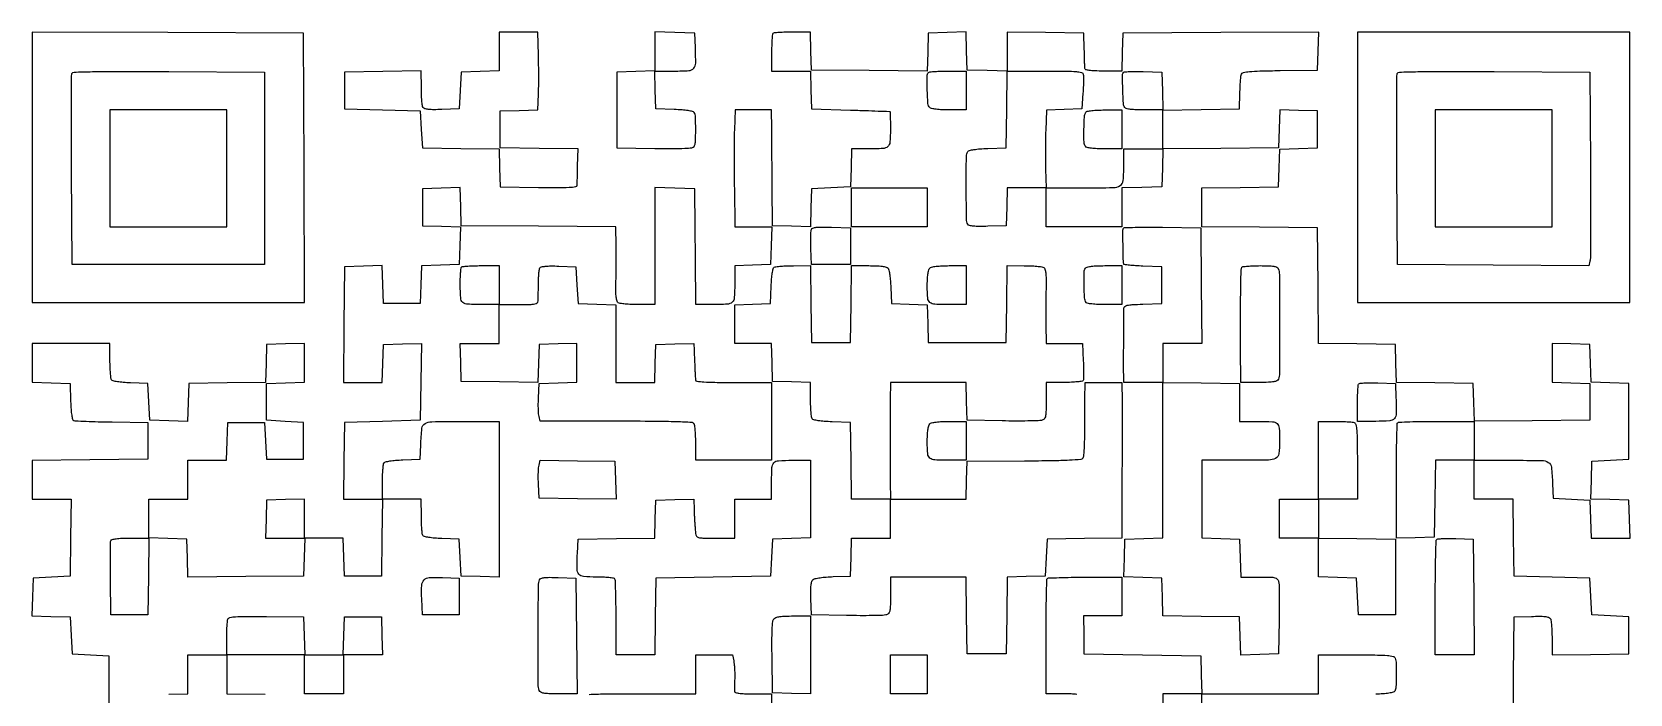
# Model space of a CAD drawing. Extents: x 156 to 936, y 100 to 969.
# Drawn here: x 156 to 936, y 646 to 969 of the extents above; entities that cross this region are included whole.
import ezdxf

# ---------------------------------------------------------------- set-up
doc = ezdxf.new("R2010")
doc.units = 0

msp = doc.modelspace()

# ---------------------------------------------------------------- linework, layer by layer
for points in [[(878.968853, 627), (879.234427, 655.25), (879.5, 683.5), (887.914347, 683.793098, -0.008519), (891.914541, 683.864234, -0.027159), (894.5815, 683.721251, -0.039341), (896.340297, 683.389362, -0.187221), (897.149034, 682.793098, -0.110486), (897.472488, 681.893757, -0.009508), (897.732898, 679.449928, -0.012178), (897.918961, 676.490502, -0.009146), (897.984687, 673.227935), (898, 664.955869), (916.75, 665.227935), (935.5, 665.5), (935.5, 674.5), (935.5, 683.5), (926.5, 684), (917.5, 684.5), (917, 693.5), (916.5, 702.5), (898, 703), (879.5, 703.5), (879.227935, 722.25), (878.955869, 741), (869.477935, 741), (860, 741), (860, 750.5), (860, 760), (878.480948, 760, -0.003686), (892.936052, 759.893432, -0.128759), (896.172966, 758.994614, -0.240039), (897.682974, 756.652575, -0.016298), (898.245668, 748.5), (898.5, 741.5), (907.5, 741), (916.5, 740.5), (916.787526, 731.25), (917.075052, 722), (926.575052, 722), (936.075052, 722), (935.787526, 731.25), (935.5, 740.5), (926.212977, 740.788016), (916.925954, 741.076031), (917.212977, 750.288016), (917.5, 759.5), (926.5, 760), (935.5, 760.5), (935.5, 779), (935.5, 797.5), (926.287036, 797.787036), (917.074071, 798.074071), (916.787036, 807.287036), (916.5, 816.5), (907.25, 816.787526), (898, 817.075052), (898, 807.575052), (898, 798.075052), (907.25, 797.787526), (916.5, 797.5), (916.5, 788.5), (916.5, 779.5), (888.287296, 779.267389), (860.074591, 779.034778), (859.787296, 788.267389), (859.5, 797.5), (840.787236, 797.771928), (822.074471, 798.043857), (821.787236, 807.271928), (821.5, 816.5), (802.765536, 816.772008), (784.031072, 817.044016), (783.765536, 845.272008), (783.5, 873.5), (755.25, 873.765573), (727, 874.031147), (727, 883.493508), (727, 892.955869), (745.75, 893.227935), (764.5, 893.5), (764.787036, 902.712964), (765.074071, 911.925929), (774.287036, 912.212964), (783.5, 912.5), (783.5, 921.5), (783.5, 930.5), (774.288016, 930.787023), (765.076031, 931.074046), (764.788016, 921.787023), (764.5, 912.5), (736.25, 912.234427), (708, 911.968853), (708, 921.462361), (708, 930.955869), (726.75, 931.227935), (745.5, 931.5), (745.631415, 939.219782, -0.006586), (745.724033, 942.286249, -0.008354), (745.894157, 945.114708, -0.006788), (746.107774, 947.472372, -0.065713), (746.341315, 948.447068, -0.254134), (747.307723, 949.272122, -0.028722), (750.254911, 949.72206, -0.01706), (755.3121, 950.025616, -0.002732), (765.209899, 950.227286), (783.5, 950.5), (783.787654, 959.75972), (784.075309, 969.01944), (736.287654, 968.75972), (688.5, 968.5), (688.212474, 959.25), (687.924948, 950), (678.962474, 950, -0.007409), (674.723914, 950.062814, -0.026911), (672.039886, 950.287306, -0.040784), (670.383699, 950.655535, -0.30952), (669.912575, 951.25, -0.010039), (669.871136, 952.082278, -0.000662), (669.803074, 954.482813, -0.000959), (669.73122, 957.344675, -0.000716), (669.662575, 960.5), (669.5, 968.5), (650.75, 968.772065), (632, 969.044131), (632, 959.485853), (632, 949.927576), (622.25, 950.213788), (612.5, 950.5), (612.211984, 959.787023), (611.923969, 969.074046), (602.711984, 968.787023), (593.5, 968.5), (593.212269, 959.234491), (592.924538, 949.968982), (564.712269, 950.234491), (536.5, 950.5), (536.212474, 959.75), (535.924948, 969), (527.129141, 969, 0.007069), (523.710337, 968.951665, 0.010516), (520.721268, 968.804167, 0.005912), (518.231776, 968.599163, 0.174595), (517.666667, 968.333333, 0.174709), (517.400808, 967.76784, 0.005871), (517.195833, 965.267708, 0.010477), (517.048334, 962.266524, 0.007039), (517, 958.833333), (517, 950), (526.462474, 950), (535.924948, 950), (536.212474, 940.75), (536.5, 931.5), (555.5, 930.944016, -0.000919), (562.802625, 930.716886, -0.001503), (568.992188, 930.49436, -0.000154), (574.521939, 930.277205, -0.15636), (574.75, 930.194016, -0.222997), (574.851677, 929.994843, -0.001022), (574.926563, 927.591545, -0.004489), (574.981982, 924.83856, -0.002788), (575, 921.606989, -0.016472), (574.790473, 915.248588, -0.199849), (573.728098, 913.10638, -0.169415), (571.374456, 912.165568, -0.011157), (563.955738, 912), (556.075052, 912), (555.787526, 902.75), (555.5, 893.5), (546, 893), (536.5, 892.5), (536.211984, 883.212977), (535.923969, 873.925954), (526.711984, 874.212977), (517.5, 874.5), (517.317402, 893.5, -0.000099), (517.242551, 901.452664, -0.000091), (517.168643, 909.635938, -0.000091), (517.105361, 916.936738, -0.0003), (517.067402, 921.75), (517, 931), (508.06862, 931), (499.13724, 931), (498.81862, 921.25, 0.006109), (498.716298, 916.247148, 0.001988), (498.684836, 908.85625, 0.001981), (498.715066, 900.643566, 0.00223), (498.810611, 892.75), (499.121221, 874), (508.098136, 874), (517.075052, 874), (516.787526, 864.75), (516.5, 855.5), (507.75, 855.211067), (499, 854.922134), (499, 846.068056, -0.014894), (498.799592, 839.341584, -0.19588), (497.745608, 837.139643, -0.17474), (495.397567, 836.170301, -0.011383), (487.918213, 836), (480, 836), (479.942909, 845.25, 0.000514), (479.908256, 850.06326, 0.000156), (479.845921, 857.364062, 0.000156), (479.77095, 865.547336, 0.00017), (479.692909, 873.5), (479.5, 892.5), (469.75, 892.786212), (460, 893.072424), (460, 864.536212), (460, 836), (451.75, 836.015313, -0.00947), (448.492707, 836.083063, -0.012511), (445.53057, 836.275149, -0.00995), (443.085243, 836.544424, -0.109274), (442.162577, 836.87836, -0.18441), (441.532918, 837.722065, -0.039647), (441.169131, 839.543279, -0.026717), (440.988785, 842.336308, -0.00795), (441.009484, 846.613047, 0.002535), (441.073257, 850.682755, 0.001444), (441.1112, 855.603113, 0.001442), (441.120809, 860.556818, 0.002386), (441.096907, 864.737975), (441, 873.97595), (403.25, 874.237975), (365.5, 874.5), (365.211984, 883.787023), (364.923969, 893.074046), (355.711984, 892.787023), (346.5, 892.5), (346.5, 883.5), (346.5, 874.5), (355.787023, 874.211984), (365.074046, 873.923969), (364.787023, 864.711984), (364.5, 855.5), (355.287036, 855.212964), (346.074071, 854.925929), (345.787036, 845.712964), (345.5, 836.5), (336.5, 836.5), (327.5, 836.5), (327.211984, 845.787023), (326.923969, 855.074046), (317.711984, 854.787023), (308.5, 854.5), (308.234427, 826.25), (307.968853, 798), (317.446901, 798), (326.924948, 798), (327.212474, 807.25), (327.5, 816.5), (336.772204, 816.78782), (346.044409, 817.075639), (345.772204, 798.28782), (345.5, 779.5), (327, 779), (308.5, 778.5), (308.227935, 759.75), (307.955869, 741), (317.5, 741), (327.044131, 741), (326.772065, 722.25), (326.5, 703.5), (317.5, 703.5), (308.5, 703.5), (308.212474, 712.75), (307.924948, 722), (298.462474, 722), (289, 722), (289, 731.537526), (289, 741.075052), (279.75, 740.787526), (270.5, 740.5), (270.212474, 731.25), (269.924948, 722), (279.5, 722), (289.075052, 722), (288.787526, 712.75), (288.5, 703.5), (260.287731, 703.234491), (232.075462, 702.968982), (231.787731, 712.234491), (231.5, 721.5), (222.25, 721.787526), (213, 722.075052), (213, 731.537526), (213, 741), (222.5, 741), (232, 741), (232, 750.5), (232, 760), (241.462474, 760), (250.924948, 760), (251.212474, 769.25), (251.5, 778.5), (260.5, 778.5), (269.5, 778.5), (270, 769.5), (270.5, 760.5), (279.5, 760.5), (288.5, 760.5), (288.5, 769.5), (288.5, 778.5), (279.5, 779), (270.5, 779.5), (270.5, 788.5), (270.5, 797.5), (279.75, 797.787526), (289, 798.075052), (289, 807.575052), (289, 817.075052), (279.75, 816.787526), (270.5, 816.5), (270.212764, 807.271928), (269.925529, 798.043857), (251.212764, 797.771928), (232.5, 797.5), (232.211984, 788.212977), (231.923969, 778.925954), (222.711984, 779.212977), (213.5, 779.5), (213, 788.5), (212.5, 797.5), (204.031844, 797.793967, -0.010674), (200.460658, 797.994333, -0.020911), (197.63313, 798.333008, -0.02067), (195.533237, 798.763838, -0.192561), (194.797157, 799.293967, -0.112667), (194.494381, 800.145071, -0.008725), (194.251296, 802.569165, -0.011582), (194.077072, 805.502124, -0.008579), (194.015313, 808.75), (194, 817), (175, 817), (156, 817), (156, 807.537526), (156, 798.075052), (165.25, 797.787526), (174.5, 797.5), (174.789612, 788.703415, 0.009092), (174.989793, 784.788974, 0.023653), (175.317872, 781.987394, 0.027582), (175.746466, 780.061932, 0.236839), (176.323085, 779.429515, 0.080844), (177.273815, 779.231768, 0.001539), (182.332354, 779.025995, 0.003696), (188.249913, 778.847322, 0.002462), (195.033473, 778.7261), (212.5, 778.5), (212.5, 769.5), (212.5, 760.5), (184.25, 760.234427), (156, 759.968853), (156, 750.484427), (156, 741), (165.522065, 741), (175.044131, 741), (174.772065, 722.25), (174.5, 703.5), (165.5, 703), (156.5, 702.5), (156.212977, 693.288016), (155.925954, 684.076031), (165.212977, 683.788016), (174.5, 683.5), (175, 674.5), (175.5, 665.5), (184.5, 665), (193.5, 664.5), (193.5, 646), (193.5, 627.5)], [(665.983238, 645.689017, 0.024001), (663.22901, 645.92738, 0.009585), (659.440983, 646), (651, 646), (651, 673.833333, -0.002112), (651.04527, 684.549023, -0.003405), (651.184535, 693.67516, -0.000659), (651.372183, 701.697748, -0.1925), (651.628205, 702.294872, -0.188529), (652.209419, 702.549364, -0.001522), (657.321715, 702.738542, -0.005199), (663.232176, 702.877738, -0.003287), (670.128205, 702.923077), (688, 702.923077), (688, 693.461538), (688, 684), (678.645592, 684), (669.291184, 684), (669.395592, 674.75), (669.5, 665.5), (698, 665), (726.5, 664.5), (726.787526, 655.25), (727.075052, 646), (755.537526, 646), (784, 646), (784, 655.5), (784, 665), (802.393011, 665, -0.002472), (812.723448, 664.948927, -0.018295), (817.640441, 664.72025, -0.036273), (820.393178, 664.288503, -0.24904), (821.393011, 663.418213, -0.084327), (821.913249, 660.827218, -0.010423), (821.965583, 655.045558, -0.008313), (821.798943, 649.183397, -0.131024), (821.202843, 647.293967, -0.192561), (820.466763, 646.763838, -0.02067), (818.36687, 646.333008, -0.020911), (815.539342, 645.994333, -0.010674), (811.968156, 645.793967)], [(222.75, 645.787526), (232, 646.075052), (232, 655.537526), (232, 665), (241.5, 665), (251, 665), (251, 672.918213, -0.006974), (251.043893, 676.064816, -0.008832), (251.176343, 678.969993, -0.007223), (251.364807, 681.391628, -0.068681), (251.600317, 682.400827, -0.251284), (252.588984, 683.254085, -0.0372), (255.288482, 683.64904, -0.018475), (260.125686, 683.813389, -0.002458), (270.350317, 683.732614), (288.5, 683.5), (288.787526, 674.25), (289.075052, 665), (298.5, 665), (307.924948, 665), (308.212474, 674.25), (308.5, 683.5), (317.5, 683.5), (326.5, 683.5), (326.787526, 674.25), (327.075052, 665), (317.537526, 665), (308, 665), (308, 655.5), (308, 646), (298.5, 646), (289, 646), (289, 655.5), (289, 665), (270, 665), (251, 665), (251, 655.522065), (251, 646.044131), (269.75, 645.772065)], [(427.944071, 645.730728, -0.012172), (435.304032, 645.952681, -0.001451), (451.606989, 646), (480, 646), (480, 655.5), (480, 665), (488.920545, 665), (497.841089, 665), (498.494257, 662.026149, -0.028645), (498.735063, 660.523755, -0.010457), (498.90886, 658.375998, -0.010328), (499.001436, 656.014211, -0.012161), (498.988458, 653.776149, 0.002129), (498.933832, 651.664381, 0.002577), (498.901232, 649.682681, 0.002184), (498.889678, 648.014714, 0.017666), (498.914746, 647.25, 0.310068), (499.385314, 646.655347, 0.040766), (501.043051, 646.287182, 0.026882), (503.730757, 646.062764, 0.007388), (507.977935, 646), (516.955869, 646), (517.227935, 627.25)]]:
    msp.add_lwpolyline(points, format="xyb")
for points in [[(156, 903.007138), (156, 837), (222.50719, 837), (289.014379, 837), (288.75719, 902.75), (288.5, 968.5), (222.25, 968.757138), (156, 969.014276)], [(803, 903), (803, 837), (869.5, 837), (936, 837), (936, 903), (936, 969), (869.5, 969), (803, 969)], [(194, 902.5), (194, 874), (222.5, 874), (251, 874), (251, 902.5), (251, 931), (222.5, 931), (194, 931)], [(841, 902.5), (841, 874), (869.5, 874), (898, 874), (898, 902.5), (898, 931), (869.5, 931), (841, 931)], [(593, 883.5), (593, 874), (574.5, 874), (556, 874), (556, 883.5), (556, 893), (574.5, 893), (593, 893)], [(593, 655.5), (593, 646), (584, 646), (575, 646), (575, 655.5), (575, 665), (584, 665), (593, 665)]]:
    msp.add_lwpolyline(points, close=True)
for points in [[(384, 959.537526), (384, 950.075052), (374.75, 949.787526), (365.5, 949.5), (365, 940.5), (364.5, 931.5), (356.085653, 931.206902, -0.008519), (352.085459, 931.135766, -0.027159), (349.4185, 931.278749, -0.039341), (347.659703, 931.610638, -0.187221), (346.850966, 932.206902, -0.110486), (346.527512, 933.106243, -0.009508), (346.267102, 935.550072, -0.012178), (346.081039, 938.509498, -0.009146), (346.015313, 941.772065), (346, 950.044131), (327.25, 949.772065), (308.5, 949.5), (308.5, 940.5), (308.5, 931.5), (327, 931), (345.5, 930.5), (346, 921.5), (346.5, 912.5), (365.212764, 912.228072), (383.925529, 911.956143), (384.212764, 902.728072), (384.5, 893.5), (403.25, 893.227935, 0.002816), (412.781155, 893.14333, 0.014081), (418.122589, 893.276443, 0.016656), (421.45, 893.564595, 0.363177), (422.073406, 894.227935, 0.007357), (422.109851, 895.076392, 0.000477), (422.177123, 897.543335, 0.000695), (422.250413, 900.483782, 0.000518), (422.323406, 903.728098), (422.5, 911.956197), (403.5, 912.228098), (384.5, 912.5), (384.5, 921.5), (384.5, 930.5), (393.708601, 930.786978), (402.917203, 931.073956), (403.208601, 938.786978, 0.00679), (403.299164, 942.531307, 0.002903), (403.32318, 947.538987, 0.002871), (403.287128, 952.87837, 0.003775), (403.18946, 957.75), (402.878919, 969), (393.43946, 969), (384, 969)], [(460, 959.573738), (460, 950.075052), (450.75, 949.787526), (441.5, 949.5), (441.5, 931), (441.5, 912.5), (459.926619, 912.226758, 0.003139), (469.125155, 912.14811, 0.013555), (474.589823, 912.283854, 0.01557), (478.126519, 912.578359, 0.226527), (479.161306, 913.226758, 0.132022), (479.817676, 915.326397, 0.009503), (479.949569, 921.472852, 0.009446), (479.848455, 927.622563, 0.13349), (479.201688, 929.707902, 0.195149), (478.447011, 930.24575, 0.020215), (476.262875, 930.673305, 0.020298), (473.292364, 931.008289, 0.009786), (469.467001, 931.207902), (460.5, 931.5), (460.212474, 940.75), (459.924948, 950), (469.443422, 950, 0.014946), (476.627699, 950.214802, 0.197184), (478.972481, 951.345011, 0.183239), (479.938215, 953.836261, 0.012613), (479.800912, 961.520917), (479.5, 968.5), (469.75, 968.786212), (460, 969.072424)], [(269.5, 902.5), (269.5, 855.5), (222.5, 855.5), (175.5, 855.5), (175.239372, 901.5, -0.000997), (175.174287, 919.225103, -0.001596), (175.197198, 934.357597, -0.000282), (175.267665, 947.72814, -0.090314), (175.461789, 948.759906, -0.301449), (176.45055, 949.464468, -0.003096), (185.402033, 949.70934, -0.005599), (198.68089, 949.841585, -0.001079), (222.722417, 949.759906), (269.5, 949.5)], [(612, 940.5), (612, 931), (603.7, 931, -0.011084), (600.171507, 931.07823, -0.020332), (597.306878, 931.322289, -0.021091), (595.139671, 931.689458, -0.144849), (594.2, 932.2, -0.181061), (593.346542, 934.07497, -0.00945), (593.010122, 940.795405, -0.009016), (592.921758, 947.54747, -0.197627), (593.666667, 949.333333, -0.174709), (594.23216, 949.599192, -0.005871), (596.732292, 949.804167, -0.010477), (599.733476, 949.951666, -0.007039), (603.166667, 950), (612, 950)], [(669.176676, 948.378534, -0.048737), (669.278351, 947.359253, -0.005281), (669.258149, 944.992491, -0.006438), (669.167817, 942.168339, -0.00515), (669, 939.128534), (668.5, 931.5), (659.815597, 931.212024), (651.131194, 930.924048), (650.815597, 921.038015, 0.00468), (650.715348, 916.593729, 0.002928), (650.677167, 911.389932, 0.002938), (650.699706, 906.263043, 0.005349), (650.787526, 902.075991), (651.075052, 893), (669.420894, 893, 0.004219), (683.772421, 893.121095, 0.131741), (687.154357, 894.089372, 0.243673), (688.675821, 896.560158, 0.018009), (688.986345, 904.75), (689, 912), (698.537526, 912), (708.075052, 912), (707.787526, 902.75), (707.5, 893.5), (697.75, 893.213788), (688, 892.927576), (688, 883.463788), (688, 874), (669.5, 874), (651, 874), (651, 883.5), (651, 893), (641.537526, 893), (632.075052, 893), (631.787526, 883.75), (631.5, 874.5), (622.58457, 874.208654, -0.007874), (618.325344, 874.136581, -0.025891), (615.518036, 874.278743, -0.03736), (613.675579, 874.608404, -0.190691), (612.849883, 875.208654, -0.139881), (612.131341, 877.639691, -0.001994), (612.047967, 892.962164, -0.001983), (612.086505, 908.290129, -0.140838), (612.798312, 910.707902, -0.195149), (613.552989, 911.24575, -0.020215), (615.737125, 911.673305, -0.020298), (618.707636, 912.008289, -0.009786), (622.532999, 912.207902), (631.5, 912.5), (631.772065, 931.25), (632.044131, 950), (650.448741, 950, -0.002301), (661.007064, 949.951401, -0.019292), (665.77097, 949.723583, -0.042915), (668.329912, 949.27868, -0.286488)], [(707.787526, 940.25), (708.075052, 931), (699.096543, 931, -0.008958), (695.11672, 931.071309, -0.021892), (692.19582, 931.30433, -0.024552), (690.133266, 931.663651, -0.201577), (689.372744, 932.205905, -0.124046), (688.797645, 934.02158, -0.005318), (688.464702, 940.77252, -0.005007), (688.270292, 947.561473, -0.135574), (688.712384, 949.286447, -0.247584), (689.192874, 949.591044, -0.006915), (691.723926, 949.757731, -0.012636), (694.784969, 949.839366, -0.008156), (698.331542, 949.786447), (707.5, 949.5)], [(916.777529, 904.5, -0.001169), (916.844214, 887.089041, -0.00181), (916.812248, 872.054912, -0.000538), (916.723164, 858.995066, -0.057675), (916.505999, 857.240125), (915.956939, 854.980251), (869.22847, 855.240125), (822.5, 855.5), (822.239372, 901.5, -0.000997), (822.174287, 919.225103, -0.001596), (822.197198, 934.357597, -0.000282), (822.267665, 947.72814, -0.090314), (822.461789, 948.759906, -0.301449), (823.45055, 949.464468, -0.003096), (832.402033, 949.70934, -0.005599), (845.68089, 949.841585, -0.001079), (869.722417, 949.759906), (916.5, 949.5)], [(688, 921.5), (688, 912), (679.622445, 912, -0.010156), (675.907553, 912.075462, -0.022974), (673.106217, 912.318558, -0.026877), (671.094701, 912.697583, -0.160889), (670.202951, 913.255459, -0.169349), (669.512562, 915.105276, -0.00928), (669.492838, 921.396461, -0.010937), (669.724709, 927.610468, -0.124234), (670.460248, 929.935679, -0.21347), (671.103814, 930.372758, -0.014882), (673.319228, 930.698996, -0.018286), (676.159872, 930.926382, -0.010828), (679.559017, 931), (688, 931)], [(555.5, 864.5), (555.5, 855.5), (546, 855.5), (536.5, 855.5), (536.205027, 863.411609, -0.00675), (536.130612, 866.542108, -0.00884), (536.151823, 869.403425, -0.006817), (536.244157, 871.786543, -0.078674), (536.438128, 872.699359, -0.226742), (537.142535, 873.366783, -0.050502), (538.808733, 873.724677, -0.028831), (541.565901, 873.870994, -0.006604), (546.233101, 873.787749), (555.5, 873.5)], [(726.732692, 845.25), (726.965385, 817), (717.482692, 817), (708, 817), (708, 807.522065), (708, 798.044131), (726.75, 797.772065), (745.5, 797.5), (745.5, 788.24855), (745.5, 778.997101), (754.643011, 778.99855, -0.012653), (761.517674, 778.825636, -0.174679), (763.77851, 777.879558, -0.193418), (764.79883, 775.748254, -0.016094), (765, 769.5, -0.028723), (764.634279, 763.138828, -0.256607), (763.070165, 760.935046, -0.109502), (759.576702, 760.105813, -0.00373), (745.393011, 760), (727, 760), (727, 741.037526), (727, 722.075052), (736.25, 721.787526), (745.5, 721.5), (745.787526, 712.25), (746.075052, 703), (755.018474, 703, -0.004756), (760.557649, 702.947314, -0.053446), (762.737505, 702.671603, -0.153964), (763.856882, 702.003453, -0.121969), (764.516463, 700.75, -0.053901), (764.724981, 699.202744, -0.002978), (764.824256, 694.314063, -0.004581), (764.854498, 688.484344, -0.003332), (764.785515, 682), (764.5, 665.5), (755.288016, 665.212977), (746.076031, 664.925954), (745.788016, 674.212977), (745.5, 683.5), (726.787236, 683.771928), (708.074471, 684.043857), (707.787236, 693.271928), (707.5, 702.5), (698.212977, 702.788016), (688.925954, 703.076031), (689.212977, 712.288016), (689.5, 721.5), (698.75, 721.787526), (708, 722.075052), (708, 760.037526), (708, 798), (698.5, 798), (689, 798), (688.903778, 801.25, -0.007615), (688.858029, 804.43407, -0.000378), (688.87498, 814.900481, -0.000688), (688.915242, 825.633511, -0.001333), (688.982091, 834.212474, -0.231173), (689.434403, 835.114447, -0.11021), (690.642324, 835.67146, -0.040023), (693.077573, 835.996122, -0.005365), (698.25, 836.212474), (707.5, 836.5), (707.5, 845.5), (707.5, 854.5), (698.25, 854.787526, -0.007182), (694.697141, 854.949071, -0.011713), (691.690519, 855.19988, -0.005441), (689.202604, 855.493644, -0.341308), (688.909213, 855.787526, -0.025422), (688.669412, 858.940453, -0.00368), (688.5552, 865.385788, -0.001187), (688.499535, 872.35691, -0.125872), (688.728098, 873.271799, -0.266628), (689.225667, 873.579896, -0.001777), (694.509039, 873.737041, -0.006285), (700.632102, 873.820378, -0.003898), (707.822489, 873.771799), (726.5, 873.5)], [(384, 845.5), (384, 836), (393.5, 836, 0.004796), (398.952881, 836.052302, 0.040495), (401.394451, 836.297595, 0.119679), (402.58691, 836.829114, 0.223566), (403.058604, 837.75, 0.004887), (403.08334, 838.793522, 0.000706), (403.109975, 840.921982, 0.000801), (403.133884, 843.439101, 0.000685), (403.151189, 846.09079, -0.010308), (403.218517, 848.702623, -0.013249), (403.393465, 851.098713, -0.011091), (403.635253, 853.077898, -0.102817), (403.928238, 853.883887, -0.20143), (404.681256, 854.42111, -0.030804), (406.539428, 854.722032, -0.024471), (409.250233, 854.857769, -0.00898), (413.085653, 854.793098), (421.5, 854.5), (422, 845.5), (422.5, 836.5), (431.75, 836.212474), (441, 835.924948), (441, 816.962474), (441, 798), (450.462474, 798), (459.924948, 798), (460.212474, 807.25), (460.5, 816.5), (469.75, 816.787526), (479, 817.075052), (479.151563, 813.787526, -0.00039), (479.22447, 812.178858, -0.00016), (479.320952, 809.996961, -0.000158), (479.423016, 807.655011, -0.000203), (479.515371, 805.5, 0.001515), (479.606613, 803.493999, 0.001802), (479.705275, 801.601562, 0.00156), (479.799224, 800.005938, 0.011649), (479.863808, 799.25, 0.347304), (480.502267, 798.600815, 0.014554), (483.947959, 798.268732, 0.013693), (489.317883, 798.056032, 0.003051), (498.5, 798), (517, 798), (517, 779), (517, 760), (498.5, 760), (480, 760), (479.984687, 768.25, 0.008927), (479.920593, 771.501544, 0.01195), (479.739403, 774.445885, 0.009206), (479.486114, 776.877946, 0.111326), (479.171179, 777.757267, 0.242755), (477.997888, 778.442887, 0.004628), (470.72757, 778.75777, 0.006816), (459.947732, 778.977656, 0.001452), (441.194815, 779.050012), (404.016648, 779.085489), (403.457412, 781.313662, -0.045683), (403.257984, 782.593309, -0.008813), (403.150845, 784.937414, -0.009312), (403.124943, 787.685587, -0.008473), (403.199088, 790.520917), (403.5, 797.5), (412.75, 797.787526), (422, 798.075052), (422, 807.575052), (422, 817.075052), (412.75, 816.787526), (403.5, 816.5), (403.212184, 807.228074), (402.924368, 797.956148), (384.212184, 798.228074), (365.5, 798.5), (365.212474, 807.75), (364.924948, 817), (374.462474, 817), (384, 817), (384, 826.5), (384, 836), (376.081787, 836, -0.010973), (368.645885, 836.163215, -0.166948), (366.282706, 837.092708, -0.201813), (365.213878, 839.212898, -0.017167), (365, 845.440322, -0.007555), (365.048362, 848.640807, -0.011152), (365.195833, 851.446011, -0.006592), (365.401283, 853.774411, -0.17274), (365.666667, 854.333333, -0.174709), (366.23216, 854.599192, -0.005871), (368.732292, 854.804167, -0.010477), (371.733476, 854.951666, -0.007039), (375.166667, 855), (384, 855)], [(536.227935, 836.25), (536.5, 817.5), (546, 817.5), (555.5, 817.5), (555.772065, 836.25), (556.044131, 855), (564.399621, 855, -0.009965), (568.177532, 854.924697, -0.024212), (570.953999, 854.678965, -0.030117), (572.913663, 854.288032, -0.156497), (573.831844, 853.702616, -0.123819), (574.268892, 852.789339, -0.013166), (574.679152, 850.450258, -0.0156), (575.012379, 847.592986, -0.011934), (575.204288, 844.452616), (575.5, 836.5), (584.212982, 836.211607), (592.925964, 835.923214), (593.212982, 826.711607), (593.5, 817.5), (612.5, 817.5), (631.5, 817.5), (631.772065, 836.25), (632.044131, 855), (640.272065, 854.984687, -0.009495), (643.520903, 854.916936, -0.012536), (646.475912, 854.724851, -0.009984), (648.915308, 854.455555, -0.109188), (649.837423, 854.12164, -0.18441), (650.467082, 853.277935, -0.039647), (650.830869, 851.456721, -0.026717), (651.011215, 848.663692, -0.00795), (650.990516, 844.386953, 0.002536), (650.926742, 840.316423, 0.001443), (650.8888, 835.393355, 0.001441), (650.879192, 830.435798, 0.002383), (650.903093, 826.25), (651, 817), (659.926526, 817), (668.853053, 817), (669.176526, 808.476825, -0.004031), (669.276216, 805.140507, -0.005712), (669.307063, 802.17039, -0.003384), (669.287577, 799.674037, -0.078732), (669.166667, 798.976825, -0.280981), (668.699909, 798.588358, -0.010265), (666.313814, 798.286733, -0.016066), (663.360799, 798.070534, -0.010239), (659.916667, 798), (651, 798), (651, 789.019052, -0.004723), (650.947431, 783.453715, -0.05326), (650.67194, 781.266759, -0.153853), (650.003761, 780.144552, -0.122337), (648.75, 779.483876, -0.054093), (647.194714, 779.275104, -0.002845), (642.167188, 779.176222, -0.00446), (636.175971, 779.145932, -0.003227), (629.5, 779.214823), (612.5, 779.5), (612.212474, 788.75), (611.924948, 798), (593.462474, 798), (575, 798), (574.928571, 789.5, 0.000829), (574.901123, 785.430784, 0.000379), (574.878125, 780.11875, 0.000375), (574.862343, 774.524142, 0.000518), (574.857143, 769.5, 0.000518), (574.862343, 764.475858, 0.000375), (574.878125, 758.88125, 0.000379), (574.901123, 753.569216, 0.000829), (574.928571, 749.5), (575, 741), (593.462474, 741), (611.924948, 741), (612.212474, 750.25), (612.5, 759.5), (640.429221, 759.730968, 0.002111), (654.066864, 759.901338, 0.008553), (662.372603, 760.182336, 0.006357), (668.053353, 760.54433, 0.239654), (669.119431, 761.193243, 0.114871), (669.418917, 762.082546, 0.007178), (669.646831, 764.86456, 0.010299), (669.803902, 768.219069, 0.007445), (669.846214, 771.962275, -0.001051), (669.839904, 776.214441, -0.000686), (669.849668, 781.121731, -0.00069), (669.872352, 785.90694, -0.001318), (669.906004, 789.75), (670, 798), (679, 798), (688, 798), (688.065327, 788.75, -0.000911), (688.087835, 784.454106, -0.000484), (688.100863, 779.132812, -0.000482), (688.103677, 773.692963, -0.000748), (688.094565, 769, 0.000214), (688.078691, 763.725728, 0.000077), (688.060489, 756.230064, 0.000077), (688.043077, 748.020771, 0.000091), (688.029238, 740.272559), (688, 722.045117), (669.75, 721.772559), (651.5, 721.5), (651, 712.5), (650.5, 703.5), (641.271928, 703.212764), (632.043857, 702.925529), (631.771928, 684.212764), (631.5, 665.5), (622, 665.5), (612.5, 665.5), (612.227935, 684.25), (611.955869, 703), (593.477935, 703), (575, 703), (575, 694.019052, -0.004723), (574.947431, 688.453715, -0.05326), (574.67194, 686.266759, -0.153853), (574.003761, 685.144552, -0.122337), (572.75, 684.483876, -0.054093), (571.194714, 684.275104, -0.002845), (566.167188, 684.176222, -0.00446), (560.175971, 684.145932, -0.003227), (553.5, 684.214823), (536.5, 684.5), (536.212045, 692.596055, -0.009286), (536.146465, 696.457614, -0.027996), (536.297926, 699.085746, -0.040696), (536.648101, 700.859712, -0.151604), (537.261881, 701.802379, -0.125475), (538.210577, 702.25258, -0.012743), (540.688932, 702.672773, -0.015307), (543.715916, 703.01277, -0.011626), (547.049836, 703.206324), (555.5, 703.5), (555.787526, 712.75), (556.075052, 722), (565.537526, 722), (575, 722), (575, 731.5), (575, 741), (565.522065, 741), (556.044131, 741), (555.772065, 759.75), (555.5, 778.5), (546.532999, 778.792098, -0.009786), (542.707636, 778.991711, -0.020298), (539.737125, 779.326695, -0.020215), (537.552989, 779.75425, -0.195149), (536.798312, 780.292098, -0.112481), (536.495126, 781.143415, -0.008796), (536.251635, 783.557593, -0.011636), (536.07716, 786.478846, -0.00863), (536.015313, 789.712474), (536, 797.924948), (526.75, 798.212474), (517.5, 798.5), (517.212474, 807.75), (516.924948, 817), (507.962474, 817), (499, 817), (499, 826.461067), (499, 835.922134), (507.75, 836.211067), (516.5, 836.5), (516.793967, 844.968156, -0.010674), (516.994333, 848.539342, -0.020911), (517.333008, 851.36687, -0.02067), (517.763838, 853.466763, -0.192561), (518.293967, 854.202843, -0.112587), (519.144588, 854.505599, -0.008757), (521.562684, 854.748704, -0.011606), (524.488515, 854.922926, -0.008601), (527.727935, 854.984687), (535.955869, 855)], [(612, 845.5), (612, 836), (604.081787, 836, -0.01065), (596.689481, 836.157481, -0.159949), (594.309746, 837.052708, -0.206765), (593.227098, 839.102218, -0.019554), (593, 844.906989, -0.012415), (593.08019, 848.136184, -0.021121), (593.327993, 850.825282, -0.021703), (593.698102, 852.888147, -0.142062), (594.2, 853.8, -0.144849), (595.139671, 854.310542, -0.021091), (597.306878, 854.677711, -0.020332), (600.171507, 854.92177, -0.011084), (603.7, 855), (612, 855)], [(688, 845.5), (688, 836), (679.559017, 836, -0.01119), (676.279308, 836.07341, -0.016598), (673.413877, 836.297226, -0.011755), (671.093473, 836.611579, -0.218129), (670.492686, 837.011835, -0.125738), (669.793728, 839.244379, -0.009793), (669.581594, 845.544051, -0.008457), (669.599672, 851.916449, -0.163695), (670.257069, 853.75, -0.166855), (671.122458, 854.30635, -0.027009), (673.117627, 854.68322, -0.023096), (675.906769, 854.925088, -0.01008), (679.622445, 855), (688, 855)], [(764.348402, 853.534463, -0.090902), (764.893794, 850.621734, -0.000703), (764.951236, 826.565084, -0.0007), (764.941148, 802.502336, -0.0914), (764.401298, 799.603383, -0.189303), (763.658231, 798.790547, -0.072369), (762.173355, 798.312371, -0.035124), (759.60325, 798.062701, -0.006656), (754.893011, 798), (746, 798), (745.941569, 814.75, -0.001318), (745.926908, 831.95678, -0.00383), (746.039246, 843.850533, -0.001625), (746.222723, 852.862573, -0.133272), (746.616237, 854.188075, -0.226756), (747.11876, 854.511065, -0.008412), (749.418742, 854.761497, -0.013808), (752.221911, 854.941198, -0.009101), (755.452028, 855, -0.007893), (759.632521, 854.933999, -0.032936), (762.137704, 854.689167, -0.058864), (763.653652, 854.251839, -0.204256)], [(821.800912, 790.520917, -0.012322), (821.941866, 782.88044, -0.176722), (821.009281, 780.372662, -0.202101), (818.732324, 779.227183, -0.01682), (811.980948, 779), (803, 779), (803, 787.833333, -0.007416), (803.050964, 791.269043, -0.010972), (803.206402, 794.278277, -0.006396), (803.422807, 796.77838, -0.173269), (803.702644, 797.369311, -0.179987), (804.290922, 797.638564, -0.007016), (806.709672, 797.781547, -0.011703), (809.626528, 797.84459, -0.007913), (812.952644, 797.785977), (821.5, 797.5)], [(384, 740.937474), (384, 702.924948), (374.75, 703.212474), (365.5, 703.5), (365, 712.5), (364.5, 721.5), (356.031844, 721.793967, -0.010674), (352.460658, 721.994333, -0.020911), (349.63313, 722.333008, -0.02067), (347.533237, 722.763838, -0.192561), (346.797157, 723.293967, -0.112667), (346.494381, 724.145071, -0.008725), (346.251296, 726.569165, -0.011582), (346.077072, 729.502124, -0.008579), (346.015313, 732.75), (346, 741), (336.5, 741), (327, 741), (327.015313, 749.25, -0.008579), (327.077072, 752.497876, -0.011582), (327.251296, 755.430835, -0.008725), (327.494381, 757.854929, -0.112667), (327.797157, 758.706033, -0.192561), (328.533237, 759.236162, -0.02067), (330.63313, 759.666992, -0.020911), (333.460658, 760.005667, -0.010674), (337.031844, 760.206033), (345.5, 760.5), (345.754332, 767.5, -0.016371), (346.315745, 775.616958, -0.240427), (347.823322, 777.949992, -0.128341), (351.055318, 778.844202, -0.003659), (365.512777, 778.95), (384, 778.95)], [(612, 769.5), (612, 760), (604.081787, 760, -0.01065), (596.689481, 760.157481, -0.159949), (594.309746, 761.052708, -0.206765), (593.227098, 763.102218, -0.019554), (593, 768.906989, -0.012415), (593.08019, 772.136184, -0.021121), (593.327993, 774.825282, -0.021703), (593.698102, 776.888147, -0.142062), (594.2, 777.8, -0.144849), (595.139671, 778.310542, -0.021091), (597.306878, 778.677711, -0.020332), (600.171507, 778.92177, -0.011084), (603.7, 779), (612, 779)], [(801.393213, 778.402605, -0.251592), (802.247094, 777.412054, -0.034195), (802.670735, 774.611218, -0.017926), (802.898456, 769.653985, -0.002514), (802.95, 759.402605), (802.95, 741), (793.475, 741), (784, 741), (784, 731.522065), (784, 722.044131), (802.75, 721.772065), (821.5, 721.5), (821.5, 703), (821.5, 684.5), (812.5, 684.5), (803.5, 684.5), (803, 693.5), (802.5, 702.5), (793.25, 702.787526), (784, 703.075052), (784, 712.537526), (784, 722), (774.5, 722), (765, 722), (765, 731.5), (765, 741), (774.5, 741), (784, 741), (784, 760), (784, 779), (791.918213, 779, -0.006941), (795.064265, 778.956323, -0.008801), (797.967756, 778.824515, -0.007182), (800.387849, 778.636997, -0.068787)], [(860, 769.5), (860, 760), (850.522065, 760), (841.044131, 760), (840.772065, 741.25), (840.5, 722.5), (831.25, 722.212474), (822, 721.924948), (822, 749.795808, -0.002238), (822.04805, 760.528529, -0.003601), (822.195833, 769.675435, -0.000736), (822.395151, 777.701469, -0.192086), (822.666667, 778.333333, -0.188134), (823.281849, 778.603258, -0.001621), (828.522917, 778.804167, -0.005368), (834.591013, 778.951878, -0.0034), (841.666667, 779), (860, 779)], [(440.78782, 750.227796), (441.075639, 740.955591), (422.306207, 741.227796), (403.536776, 741.5), (403.200164, 748.410107, -0.009208), (403.114845, 751.228869, -0.00987), (403.136601, 753.984312, -0.009486), (403.246808, 756.347273, -0.045112), (403.456466, 757.68257), (404.04938, 760.044926), (422.27469, 759.772463), (440.5, 759.5)], [(536, 741.037526), (536, 722.075052), (526.75, 721.787526), (517.5, 721.5), (517, 712.5), (516.5, 703.5), (488.5, 703), (460.5, 702.5), (460.227935, 683.75), (459.955869, 665), (450.510308, 665), (441.064746, 665), (441.076904, 683.023438, 0.003131), (441.037917, 690.001818, 0.004817), (440.908199, 696.039357, 0.001738), (440.728735, 701.225373, 0.129595), (440.485514, 702.023438, 0.219636), (439.901505, 702.410096, 0.011158), (437.585316, 702.713135, 0.016121), (434.730924, 702.929171, 0.010826), (431.460035, 703, -0.019178), (425.157479, 703.241827, -0.207143), (422.952412, 704.404454, -0.169595), (422.054898, 706.932977, -0.012045), (422.199088, 714.520917), (422.5, 721.5), (441.212764, 721.771928), (459.925529, 722.043857), (460.212764, 731.271928), (460.5, 740.5), (469.75, 740.787526), (479, 741.075052), (479.171044, 735.787526, 0.002073), (479.250283, 733.616519, 0.002129), (479.346889, 731.465711, 0.002059), (479.446308, 729.600904, 0.00901), (479.529475, 728.5, -0.002632), (479.611453, 727.572497, -0.001411), (479.703403, 726.426562, -0.001405), (479.790634, 725.25688, -0.002198), (479.858431, 724.25, 0.138402), (480.3021, 722.987311, 0.184188), (481.301596, 722.312936, 0.053495), (483.466159, 722.04672, 0.003871), (489.5, 722), (499, 722), (499, 731.5), (499, 741), (508, 741), (517, 741), (517, 748.918213, -0.01141), (517.170753, 756.400012, -0.175208), (518.14255, 758.747254, -0.195511), (520.349521, 759.800362, -0.014768), (527.106989, 760), (536, 760)], [(212.772065, 703.25), (212.5, 684.5), (203.5, 684.5), (194.5, 684.5), (194.257563, 702, -0.002549), (194.198054, 708.796851, -0.003829), (194.221776, 714.726562, -0.001593), (194.297044, 719.79645, -0.084029), (194.476178, 720.75, -0.244101), (195.118174, 721.334549, -0.032293), (196.980493, 721.702751, -0.024651), (199.803922, 721.932911, -0.008012), (203.99068, 722), (213.044131, 722)], [(859.765573, 693.25), (860.031147, 665), (850.515573, 665), (841, 665), (841, 692.833333, -0.002362), (841.050651, 703.554139, -0.003792), (841.206402, 712.697027, -0.000816), (841.416662, 720.705227, -0.191676), (841.702644, 721.369311, -0.179987), (842.290922, 721.638564, -0.007016), (844.709672, 721.781547, -0.011703), (847.626528, 721.84459, -0.007913), (850.952644, 721.785977), (859.5, 721.5)], [(364.5, 693.5), (364.5, 684.5), (355.5, 684.5), (346.5, 684.5), (346.206229, 692.344796, -0.019645), (346.218611, 699.021195, -0.185166), (347.333807, 701.605942, -0.189669), (349.876766, 702.748898, -0.020771), (356.403945, 702.787955), (364.5, 702.5)], [(421.765573, 674.25), (422.031147, 646), (413.122562, 646, -0.006346), (408.274593, 646.06153, -0.037566), (405.752008, 646.315852, -0.082784), (404.322129, 646.822885, -0.176404), (403.563223, 647.69584, -0.09188), (403.028969, 650.57999, -0.000694), (403.064436, 674.689957, -0.000704), (403.167192, 698.782153, -0.090429), (403.717589, 701.706432, -0.222561), (404.398781, 702.362229, -0.052774), (405.977025, 702.720084, -0.030389), (408.568612, 702.867345, -0.007317), (412.87125, 702.787164), (421.5, 702.5)], [(536, 664.962474), (536, 645.924948), (526.75, 646.212474), (517.5, 646.5), (517.225877, 663.868471, -0.00406), (517.16492, 671.824314, -0.01151), (517.295194, 677.372241, -0.010742), (517.56419, 681.323087, -0.151969), (518.098322, 682.618471, -0.14796), (519.067419, 683.259343, -0.036628), (520.948271, 683.674557, -0.026507), (523.694117, 683.925259, -0.009512), (527.622445, 684), (536, 684)]]:
    msp.add_lwpolyline(points, format="xyb", close=True)
msp.add_lwpolyline([(727, 636.515573), (727, 646), (717.5, 646), (708, 646), (708, 636.5)])

doc.saveas('drawing.dxf')
